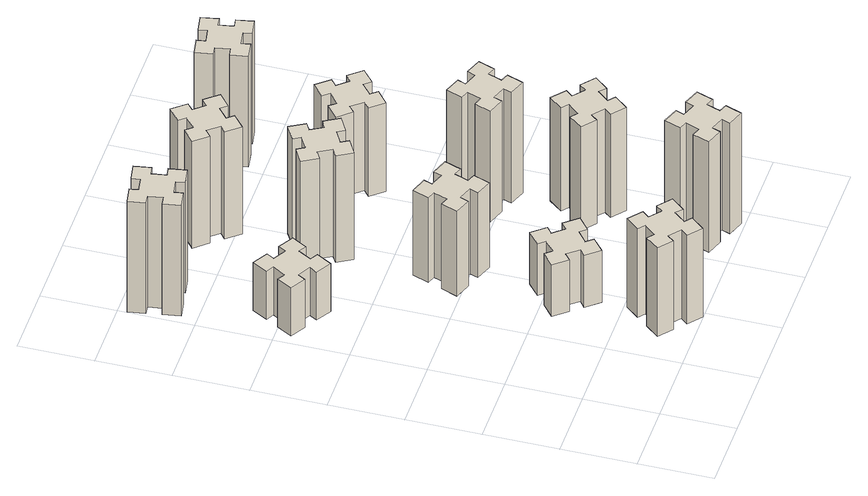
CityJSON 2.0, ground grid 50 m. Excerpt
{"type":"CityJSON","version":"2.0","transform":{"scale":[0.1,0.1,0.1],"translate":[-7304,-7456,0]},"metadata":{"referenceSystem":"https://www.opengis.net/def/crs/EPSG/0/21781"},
"CityObjects":{
"building1":{"type":"Building","attributes":{"class":"1000","function":"1000","usage":"1000","yearOfConstruction":2016,"roofType":"1000","measuredHeight":72,"storeysAboveGround":30,"storeysBelowGround":0},"geometry":[{"type":"Solid","lod":"1","boundaries":[[[[0,1,2,3,4,5,6,7,8,9,10,11,12,13,14,15,16,17,18,19]],[[17,16,20,21]],[[16,15,22,20]],[[15,14,23,22]],[[14,13,24,23]],[[13,12,25,24]],[[12,11,26,25]],[[11,10,27,26]],[[10,9,28,27]],[[9,8,29,28]],[[8,7,30,29]],[[7,6,31,30]],[[6,5,32,31]],[[5,4,33,32]],[[4,3,34,33]],[[3,2,35,34]],[[2,1,36,35]],[[1,0,37,36]],[[0,19,38,37]],[[19,18,39,38]],[[18,17,21,39]],[[24,25,26,27,28,29,30,31,32,33,34,35,36,37,38,39,21,20,22,23]]]]}]},
"building2":{"type":"Building","attributes":{"class":"1000","function":"1000","usage":"1000","yearOfConstruction":2016,"roofType":"1000","measuredHeight":39,"storeysAboveGround":30,"storeysBelowGround":0},"geometry":[{"type":"Solid","lod":"1","boundaries":[[[[40,41,42,43,44,45,46,47,48,49,50,51,52,53,54,55,56,57,58,59]],[[57,56,60,61]],[[56,55,62,60]],[[55,54,63,62]],[[54,53,64,63]],[[53,52,65,64]],[[52,51,66,65]],[[51,50,67,66]],[[50,49,68,67]],[[49,48,69,68]],[[48,47,70,69]],[[47,46,71,70]],[[46,45,72,71]],[[45,44,73,72]],[[44,43,74,73]],[[43,42,75,74]],[[42,41,76,75]],[[41,40,77,76]],[[40,59,78,77]],[[59,58,79,78]],[[58,57,61,79]],[[64,65,66,67,68,69,70,71,72,73,74,75,76,77,78,79,61,60,62,63]]]]}]},
"building3":{"type":"Building","attributes":{"class":"1000","function":"1000","usage":"1000","yearOfConstruction":2016,"roofType":"1000","measuredHeight":90,"storeysAboveGround":30,"storeysBelowGround":0},"geometry":[{"type":"Solid","lod":"1","boundaries":[[[[80,81,82,83,84,85,86,87,88,89,90,91,92,93,94,95,96,97,98,99]],[[97,96,100,101]],[[96,95,102,100]],[[95,94,103,102]],[[94,93,104,103]],[[93,92,105,104]],[[92,91,106,105]],[[91,90,107,106]],[[90,89,108,107]],[[89,88,109,108]],[[88,87,110,109]],[[87,86,111,110]],[[86,85,112,111]],[[85,84,113,112]],[[84,83,114,113]],[[83,82,115,114]],[[82,81,116,115]],[[81,80,117,116]],[[80,99,118,117]],[[99,98,119,118]],[[98,97,101,119]],[[104,105,106,107,108,109,110,111,112,113,114,115,116,117,118,119,101,100,102,103]]]]}]},
"building4":{"type":"Building","attributes":{"class":"1000","function":"1000","usage":"1000","yearOfConstruction":2016,"roofType":"1000","measuredHeight":42,"storeysAboveGround":30,"storeysBelowGround":0},"geometry":[{"type":"Solid","lod":"1","boundaries":[[[[120,121,122,123,124,125,126,127,128,129,130,131,132,133,134,135,136,137,138,139]],[[137,136,140,141]],[[136,135,142,140]],[[135,134,143,142]],[[134,133,144,143]],[[133,132,145,144]],[[132,131,146,145]],[[131,130,147,146]],[[130,129,148,147]],[[129,128,149,148]],[[128,127,150,149]],[[127,126,151,150]],[[126,125,152,151]],[[125,124,153,152]],[[124,123,154,153]],[[123,122,155,154]],[[122,121,156,155]],[[121,120,157,156]],[[120,139,158,157]],[[139,138,159,158]],[[138,137,141,159]],[[144,145,146,147,148,149,150,151,152,153,154,155,156,157,158,159,141,140,142,143]]]]}]},
"building5":{"type":"Building","attributes":{"class":"1000","function":"1000","usage":"1000","yearOfConstruction":2016,"roofType":"1000","measuredHeight":69,"storeysAboveGround":30,"storeysBelowGround":0},"geometry":[{"type":"Solid","lod":"1","boundaries":[[[[160,161,162,163,164,165,166,167,168,169,170,171,172,173,174,175,176,177,178,179]],[[177,176,180,181]],[[176,175,182,180]],[[175,174,183,182]],[[174,173,184,183]],[[173,172,185,184]],[[172,171,186,185]],[[171,170,187,186]],[[170,169,188,187]],[[169,168,189,188]],[[168,167,190,189]],[[167,166,191,190]],[[166,165,192,191]],[[165,164,193,192]],[[164,163,194,193]],[[163,162,195,194]],[[162,161,196,195]],[[161,160,197,196]],[[160,179,198,197]],[[179,178,199,198]],[[178,177,181,199]],[[184,185,186,187,188,189,190,191,192,193,194,195,196,197,198,199,181,180,182,183]]]]}]},
"building6":{"type":"Building","attributes":{"class":"1000","function":"1000","usage":"1000","yearOfConstruction":2016,"roofType":"1000","measuredHeight":87,"storeysAboveGround":30,"storeysBelowGround":0},"geometry":[{"type":"Solid","lod":"1","boundaries":[[[[200,201,202,203,204,205,206,207,208,209,210,211,212,213,214,215,216,217,218,219]],[[217,216,220,221]],[[216,215,222,220]],[[215,214,223,222]],[[214,213,224,223]],[[213,212,225,224]],[[212,211,226,225]],[[211,210,227,226]],[[210,209,228,227]],[[209,208,229,228]],[[208,207,230,229]],[[207,206,231,230]],[[206,205,232,231]],[[205,204,233,232]],[[204,203,234,233]],[[203,202,235,234]],[[202,201,236,235]],[[201,200,237,236]],[[200,219,238,237]],[[219,218,239,238]],[[218,217,221,239]],[[224,225,226,227,228,229,230,231,232,233,234,235,236,237,238,239,221,220,222,223]]]]}]},
"building7":{"type":"Building","attributes":{"class":"1000","function":"1000","usage":"1000","yearOfConstruction":2016,"roofType":"1000","measuredHeight":90,"storeysAboveGround":30,"storeysBelowGround":0},"geometry":[{"type":"Solid","lod":"1","boundaries":[[[[240,241,242,243,244,245,246,247,248,249,250,251,252,253,254,255,256,257,258,259]],[[257,256,260,261]],[[256,255,262,260]],[[255,254,263,262]],[[254,253,264,263]],[[253,252,265,264]],[[252,251,266,265]],[[251,250,267,266]],[[250,249,268,267]],[[249,248,269,268]],[[248,247,270,269]],[[247,246,271,270]],[[246,245,272,271]],[[245,244,273,272]],[[244,243,274,273]],[[243,242,275,274]],[[242,241,276,275]],[[241,240,277,276]],[[240,259,278,277]],[[259,258,279,278]],[[258,257,261,279]],[[264,265,266,267,268,269,270,271,272,273,274,275,276,277,278,279,261,260,262,263]]]]}]},
"building8":{"type":"Building","attributes":{"class":"1000","function":"1000","usage":"1000","yearOfConstruction":2016,"roofType":"1000","measuredHeight":87,"storeysAboveGround":30,"storeysBelowGround":0},"geometry":[{"type":"Solid","lod":"1","boundaries":[[[[280,281,282,283,284,285,286,287,288,289,290,291,292,293,294,295,296,297,298,299]],[[297,296,300,301]],[[296,295,302,300]],[[295,294,303,302]],[[294,293,304,303]],[[293,292,305,304]],[[292,291,306,305]],[[291,290,307,306]],[[290,289,308,307]],[[289,288,309,308]],[[288,287,310,309]],[[287,286,311,310]],[[286,285,312,311]],[[285,284,313,312]],[[284,283,314,313]],[[283,282,315,314]],[[282,281,316,315]],[[281,280,317,316]],[[280,299,318,317]],[[299,298,319,318]],[[298,297,301,319]],[[304,305,306,307,308,309,310,311,312,313,314,315,316,317,318,319,301,300,302,303]]]]}]},
"building9":{"type":"Building","attributes":{"class":"1000","function":"1000","usage":"1000","yearOfConstruction":2016,"roofType":"1000","measuredHeight":84,"storeysAboveGround":30,"storeysBelowGround":0},"geometry":[{"type":"Solid","lod":"1","boundaries":[[[[320,321,322,323,324,325,326,327,328,329,330,331,332,333,334,335,336,337,338,339]],[[337,336,340,341]],[[336,335,342,340]],[[335,334,343,342]],[[334,333,344,343]],[[333,332,345,344]],[[332,331,346,345]],[[331,330,347,346]],[[330,329,348,347]],[[329,328,349,348]],[[328,327,350,349]],[[327,326,351,350]],[[326,325,352,351]],[[325,324,353,352]],[[324,323,354,353]],[[323,322,355,354]],[[322,321,356,355]],[[321,320,357,356]],[[320,339,358,357]],[[339,338,359,358]],[[338,337,341,359]],[[344,345,346,347,348,349,350,351,352,353,354,355,356,357,358,359,341,340,342,343]]]]}]},
"building10":{"type":"Building","attributes":{"class":"1000","function":"1000","usage":"1000","yearOfConstruction":2016,"roofType":"1000","measuredHeight":90,"storeysAboveGround":30,"storeysBelowGround":0},"geometry":[{"type":"Solid","lod":"1","boundaries":[[[[360,361,362,363,364,365,366,367,368,369,370,371,372,373,374,375,376,377,378,379]],[[377,376,380,381]],[[376,375,382,380]],[[375,374,383,382]],[[374,373,384,383]],[[373,372,385,384]],[[372,371,386,385]],[[371,370,387,386]],[[370,369,388,387]],[[369,368,389,388]],[[368,367,390,389]],[[367,366,391,390]],[[366,365,392,391]],[[365,364,393,392]],[[364,363,394,393]],[[363,362,395,394]],[[362,361,396,395]],[[361,360,397,396]],[[360,379,398,397]],[[379,378,399,398]],[[378,377,381,399]],[[384,385,386,387,388,389,390,391,392,393,394,395,396,397,398,399,381,380,382,383]]]]}]},
"building11":{"type":"Building","attributes":{"class":"1000","function":"1000","usage":"1000","yearOfConstruction":2016,"roofType":"1000","measuredHeight":72,"storeysAboveGround":30,"storeysBelowGround":0},"geometry":[{"type":"Solid","lod":"1","boundaries":[[[[400,401,402,403,404,405,406,407,408,409,410,411,412,413,414,415,416,417,418,419]],[[417,416,420,421]],[[416,415,422,420]],[[415,414,423,422]],[[414,413,424,423]],[[413,412,425,424]],[[412,411,426,425]],[[411,410,427,426]],[[410,409,428,427]],[[409,408,429,428]],[[408,407,430,429]],[[407,406,431,430]],[[406,405,432,431]],[[405,404,433,432]],[[404,403,434,433]],[[403,402,435,434]],[[402,401,436,435]],[[401,400,437,436]],[[400,419,438,437]],[[419,418,439,438]],[[418,417,421,439]],[[424,425,426,427,428,429,430,431,432,433,434,435,436,437,438,439,421,420,422,423]]]]}]},
"building12":{"type":"Building","attributes":{"class":"1000","function":"1000","usage":"1000","yearOfConstruction":2016,"roofType":"1000","measuredHeight":90,"storeysAboveGround":30,"storeysBelowGround":0},"geometry":[{"type":"Solid","lod":"1","boundaries":[[[[440,441,442,443,444,445,446,447,448,449,450,451,452,453,454,455,456,457,458,459]],[[457,456,460,461]],[[456,455,462,460]],[[455,454,463,462]],[[454,453,464,463]],[[453,452,465,464]],[[452,451,466,465]],[[451,450,467,466]],[[450,449,468,467]],[[449,448,469,468]],[[448,447,470,469]],[[447,446,471,470]],[[446,445,472,471]],[[445,444,473,472]],[[444,443,474,473]],[[443,442,475,474]],[[442,441,476,475]],[[441,440,477,476]],[[440,459,478,477]],[[459,458,479,478]],[[458,457,461,479]],[[464,465,466,467,468,469,470,471,472,473,474,475,476,477,478,479,461,460,462,463]]]]}]}
},
"vertices":[
[836,193,0],[913,129,0],[874,83,0],[966,6,0],[1043,98,0],[997,136,0],[1062,213,0],[1108,174,0],[1185,266,0],[1093,343,0],[1054,297,0],[978,362,0],[1016,408,0],[924,485,0],[847,393,0],[893,354,0],[829,278,0],[783,316,0],[706,224,0],[798,147,0],[829,278,720],[783,316,720],[893,354,720],[847,393,720],[924,485,720],[1016,408,720],[978,362,720],[1054,297,720],[1093,343,720],[1185,266,720],[1108,174,720],[1062,213,720],[997,136,720],[1043,98,720],[966,6,720],[874,83,720],[913,129,720],[836,193,720],[798,147,720],[706,224,720],
[376,2367,0],[426,2454,0],[478,2424,0],[538,2528,0],[434,2588,0],[404,2536,0],[317,2586,0],[347,2638,0],[243,2698,0],[183,2594,0],[235,2564,0],[185,2477,0],[133,2507,0],[73,2403,0],[177,2343,0],[207,2395,0],[294,2345,0],[264,2293,0],[368,2233,0],[428,2337,0],[294,2345,390],[264,2293,390],[207,2395,390],[177,2343,390],[73,2403,390],[133,2507,390],[185,2477,390],[235,2564,390],[183,2594,390],[243,2698,390],[347,2638,390],[317,2586,390],[404,2536,390],[434,2588,390],[538,2528,390],[478,2424,390],[426,2454,390],[376,2367,390],[428,2337,390],[368,2233,390],
[235,3422,0],[137,3405,0],[127,3464,0],[8,3443,0],[29,3325,0],[88,3335,0],[106,3237,0],[47,3227,0],[67,3108,0],[186,3129,0],[175,3188,0],[274,3206,0],[284,3147,0],[402,3167,0],[381,3286,0],[322,3275,0],[305,3374,0],[364,3384,0],[343,3502,0],[225,3481,0],[305,3374,900],[364,3384,900],[322,3275,900],[381,3286,900],[402,3167,900],[284,3147,900],[274,3206,900],[175,3188,900],[186,3129,900],[67,3108,900],[47,3227,900],[106,3237,900],[88,3335,900],[29,3325,900],[8,3443,900],[127,3464,900],[137,3405,900],[235,3422,900],[225,3481,900],[343,3502,900],
[913,1002,0],[836,937,0],[798,983,0],[706,906,0],[783,814,0],[829,853,0],[893,776,0],[847,738,0],[924,646,0],[1016,723,0],[978,769,0],[1054,833,0],[1093,787,0],[1185,864,0],[1108,956,0],[1062,918,0],[997,994,0],[1043,1033,0],[966,1125,0],[874,1048,0],[997,994,420],[1043,1033,420],[1062,918,420],[1108,956,420],[1185,864,420],[1093,787,420],[1054,833,420],[978,769,420],[1016,723,420],[924,646,420],[847,738,420],[893,776,420],[829,853,420],[783,814,420],[706,906,420],[798,983,420],[836,937,420],[913,1002,420],[874,1048,420],[966,1125,420],
[1032,1541,0],[1066,1635,0],[1122,1614,0],[1163,1727,0],[1050,1768,0],[1030,1712,0],[936,1746,0],[957,1802,0],[844,1843,0],[803,1730,0],[859,1710,0],[825,1616,0],[769,1637,0],[727,1524,0],[840,1483,0],[861,1539,0],[955,1505,0],[934,1449,0],[1047,1407,0],[1088,1520,0],[955,1505,690],[934,1449,690],[861,1539,690],[840,1483,690],[727,1524,690],[769,1637,690],[825,1616,690],[859,1710,690],[803,1730,690],[844,1843,690],[957,1802,690],[936,1746,690],[1030,1712,690],[1050,1768,690],[1163,1727,690],[1122,1614,690],[1066,1635,690],[1032,1541,690],[1088,1520,690],[1047,1407,690],
[957,2345,0],[1044,2395,0],[1074,2343,0],[1178,2403,0],[1118,2507,0],[1066,2477,0],[1016,2564,0],[1068,2594,0],[1008,2698,0],[904,2638,0],[934,2586,0],[847,2536,0],[817,2588,0],[713,2528,0],[773,2424,0],[825,2454,0],[875,2367,0],[823,2337,0],[883,2233,0],[987,2293,0],[875,2367,870],[823,2337,870],[825,2454,870],[773,2424,870],[713,2528,870],[817,2588,870],[847,2536,870],[934,2586,870],[904,2638,870],[1008,2698,870],[1068,2594,870],[1016,2564,870],[1066,2477,870],[1118,2507,870],[1178,2403,870],[1074,2343,870],[1044,2395,870],[957,2345,870],[987,2293,870],[883,2233,870],
[1870,332,0],[1776,366,0],[1797,422,0],[1684,463,0],[1643,350,0],[1699,330,0],[1665,236,0],[1609,257,0],[1567,144,0],[1680,103,0],[1701,159,0],[1795,125,0],[1774,69,0],[1887,27,0],[1928,140,0],[1872,161,0],[1906,255,0],[1962,234,0],[2003,347,0],[1890,388,0],[1906,255,900],[1962,234,900],[1872,161,900],[1928,140,900],[1887,27,900],[1774,69,900],[1795,125,900],[1701,159,900],[1680,103,900],[1567,144,900],[1609,257,900],[1665,236,900],[1699,330,900],[1643,350,900],[1684,463,900],[1797,422,900],[1776,366,900],[1870,332,900],[1890,388,900],[2003,347,900],
[1062,3238,0],[997,3314,0],[1043,3353,0],[966,3445,0],[874,3368,0],[913,3322,0],[836,3257,0],[798,3303,0],[706,3226,0],[783,3134,0],[829,3173,0],[893,3096,0],[847,3058,0],[924,2966,0],[1016,3043,0],[978,3089,0],[1054,3153,0],[1093,3107,0],[1185,3184,0],[1108,3276,0],[1054,3153,870],[1093,3107,870],[978,3089,870],[1016,3043,870],[924,2966,870],[847,3058,870],[893,3096,870],[829,3173,870],[783,3134,870],[706,3226,870],[798,3303,870],[836,3257,870],[913,3322,870],[874,3368,870],[966,3445,870],[1043,3353,870],[997,3314,870],[1062,3238,870],[1108,3276,870],[1185,3184,870],
[1837,876,0],[1902,953,0],[1948,914,0],[2025,1006,0],[1933,1083,0],[1894,1037,0],[1818,1102,0],[1856,1148,0],[1764,1225,0],[1687,1133,0],[1733,1094,0],[1669,1018,0],[1623,1056,0],[1546,964,0],[1638,887,0],[1676,933,0],[1753,869,0],[1714,823,0],[1806,746,0],[1883,838,0],[1753,869,840],[1714,823,840],[1676,933,840],[1638,887,840],[1546,964,840],[1623,1056,840],[1669,1018,840],[1733,1094,840],[1687,1133,840],[1764,1225,840],[1856,1148,840],[1818,1102,840],[1894,1037,840],[1933,1083,840],[2025,1006,840],[1948,914,840],[1902,953,840],[1837,876,840],[1883,838,840],[1806,746,840],
[1770,1712,0],[1676,1746,0],[1697,1802,0],[1584,1843,0],[1543,1730,0],[1599,1710,0],[1565,1616,0],[1509,1637,0],[1467,1524,0],[1580,1483,0],[1601,1539,0],[1695,1505,0],[1674,1449,0],[1787,1407,0],[1828,1520,0],[1772,1541,0],[1806,1635,0],[1862,1614,0],[1903,1727,0],[1790,1768,0],[1806,1635,900],[1862,1614,900],[1772,1541,900],[1828,1520,900],[1787,1407,900],[1674,1449,900],[1695,1505,900],[1601,1539,900],[1580,1483,900],[1467,1524,900],[1509,1637,900],[1565,1616,900],[1599,1710,900],[1543,1730,900],[1584,1843,900],[1697,1802,900],[1676,1746,900],[1770,1712,900],[1790,1768,900],[1903,1727,900],
[1469,2433,0],[1533,2356,0],[1487,2318,0],[1564,2226,0],[1656,2303,0],[1618,2349,0],[1694,2413,0],[1733,2367,0],[1825,2444,0],[1748,2536,0],[1702,2498,0],[1637,2574,0],[1683,2613,0],[1606,2705,0],[1514,2628,0],[1553,2582,0],[1476,2517,0],[1438,2563,0],[1346,2486,0],[1423,2394,0],[1476,2517,720],[1438,2563,720],[1553,2582,720],[1514,2628,720],[1606,2705,720],[1683,2613,720],[1637,2574,720],[1702,2498,720],[1748,2536,720],[1825,2444,720],[1733,2367,720],[1694,2413,720],[1618,2349,720],[1656,2303,720],[1564,2226,720],[1487,2318,720],[1533,2356,720],[1469,2433,720],[1423,2394,720],[1346,2486,720],
[1568,3335,0],[1586,3237,0],[1527,3227,0],[1547,3108,0],[1666,3129,0],[1655,3188,0],[1754,3206,0],[1764,3147,0],[1882,3167,0],[1861,3286,0],[1802,3275,0],[1785,3374,0],[1844,3384,0],[1823,3502,0],[1705,3481,0],[1715,3422,0],[1617,3405,0],[1607,3464,0],[1488,3443,0],[1509,3325,0],[1617,3405,900],[1607,3464,900],[1715,3422,900],[1705,3481,900],[1823,3502,900],[1844,3384,900],[1785,3374,900],[1802,3275,900],[1861,3286,900],[1882,3167,900],[1764,3147,900],[1754,3206,900],[1655,3188,900],[1666,3129,900],[1547,3108,900],[1527,3227,900],[1586,3237,900],[1568,3335,900],[1509,3325,900],[1488,3443,900]
]}
